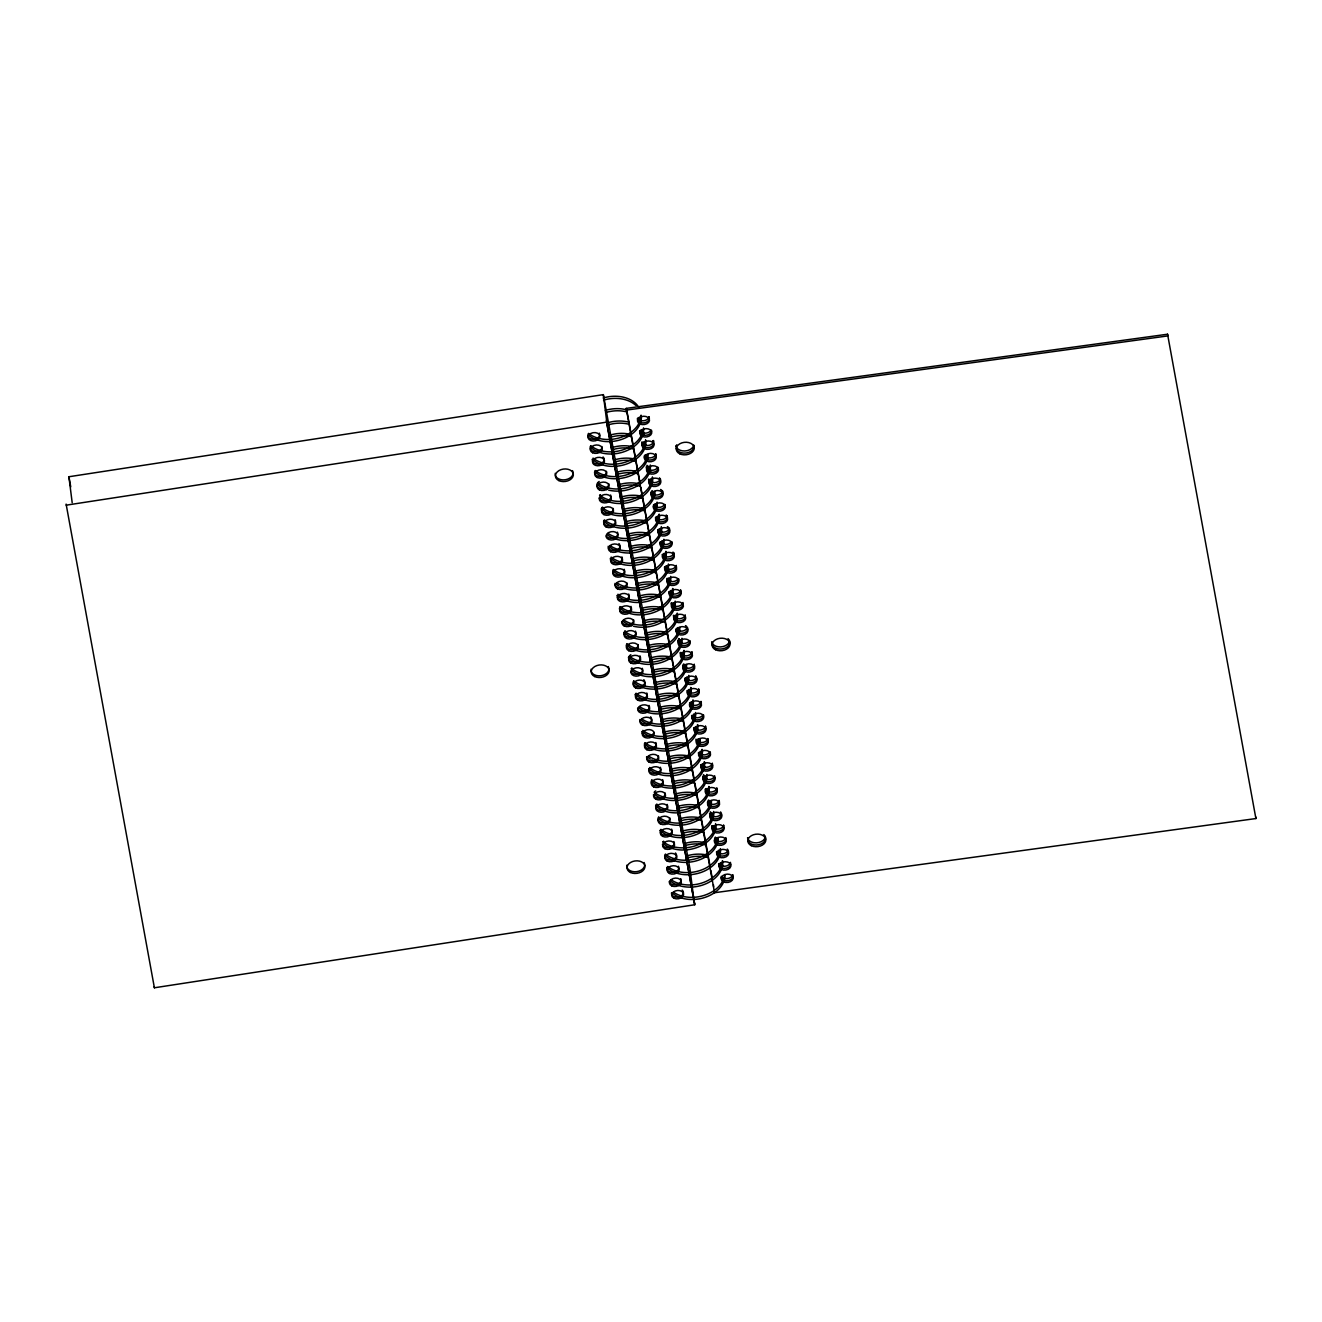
<?xml version="1.0" encoding="UTF-8"?>
<svg xmlns="http://www.w3.org/2000/svg" width="1322" height="1322" viewBox="0 0 1322 1322"><rect width="100%" height="100%" fill="white"/><g stroke="black" fill="none" stroke-linecap="round" stroke-linejoin="round"><path stroke-width="1.5" d="M154.277 986.658L154.393 987.782L694.744 904.76L606.352 420.429M66.117 504.095L154.393 987.782M72.181 502.674L68.909 476.746L603.328 394.634L690.001 869L693.786 898.927M66.216 505.169L606.567 422.148L694.744 904.76M626.215 408.382L1167.557 334.218L1255.9 818.549L714.558 892.73L626.215 408.382L626.38 410.101L1167.723 335.937L1167.557 334.218M640.112 483.34L626.777 410.365L626.975 412.514M640.84 487.405L648.623 529.973M649.366 534.022L657.513 578.623M658.257 582.672L666.767 629.305M667.511 633.354L673.443 665.792M674.187 669.857L680.103 702.279M680.847 706.345L694.182 779.319M694.926 783.368L696.033 789.449M696.777 793.514L710.112 866.488M710.856 870.554L711.963 876.635M68.909 476.746L70.76 486.876M694.43 902.48L694.612 903.653M603.328 394.634L607.112 424.56M1255.735 816.831L1255.9 818.549M714.392 891.011L714.558 892.73M713.434 884.732L713.649 886.88M683.953 650.341A29.728 21.301 -10.4 0 1 664.338 672.353A29.728 21.301 -10.4 0 1 631.503 668.486M646.094 633.139A29.728 21.301 -10.4 0 1 665.049 632.032M678.55 638.509A29.728 21.301 -10.4 0 1 682.135 643.17M684.218 650.622A29.728 21.301 -10.4 0 1 665.924 674.071A29.728 21.301 -10.4 0 1 631.899 670.634M646.491 635.287A29.728 21.301 -10.4 0 1 667.213 634.577M678.946 640.658A29.728 21.301 -10.4 0 1 681.541 643.665M681.26 641.732A29.728 21.301 -10.4 0 1 659.612 660.752A29.728 21.301 -10.4 0 1 629.255 656.109M643.831 620.762A29.728 21.301 -10.4 0 1 662.801 619.654M677.674 627.586A29.728 21.301 -10.4 0 1 679.872 630.792M681.954 638.245A29.728 21.301 -10.4 0 1 662.768 662.025A29.728 21.301 -10.4 0 1 628.479 657.249M644.227 622.91A29.728 21.301 -10.4 0 1 664.949 622.199M676.682 628.28A29.728 21.301 -10.4 0 1 679.277 631.288M685.771 666.486A29.728 21.301 -10.4 0 1 664.123 685.507A29.728 21.301 -10.4 0 1 633.767 680.863M648.358 645.516A29.728 21.301 -10.4 0 1 667.313 644.409M682.202 652.341A29.728 21.301 -10.4 0 1 684.399 655.547M686.597 664.85A29.728 21.301 -10.4 0 1 666.982 686.878A29.728 21.301 -10.4 0 1 634.163 683.011M648.738 647.664A29.728 21.301 -10.4 0 1 669.477 646.954M681.21 653.035A29.728 21.301 -10.4 0 1 683.788 656.043M717.433 839.734A29.728 21.301 -10.4 0 1 695.785 858.755A29.728 21.301 -10.4 0 1 665.429 854.111M680.004 818.764A29.728 21.301 -10.4 0 1 698.974 817.657M713.847 825.589A29.728 21.301 -10.4 0 1 716.045 828.795M718.259 838.098A29.728 21.301 -10.4 0 1 698.644 860.126A29.728 21.301 -10.4 0 1 665.809 856.259M680.4 820.912A29.728 21.301 -10.4 0 1 701.139 820.202M712.855 826.283A29.728 21.301 -10.4 0 1 715.45 829.291M678.996 629.355A29.728 21.301 -10.4 0 1 657.348 648.375A29.728 21.301 -10.4 0 1 626.992 643.748M641.567 608.384A29.728 21.301 -10.4 0 1 662.305 607.674M675.426 615.209A29.728 21.301 -10.4 0 1 677.608 618.415M679.822 627.735A29.728 21.301 -10.4 0 1 660.207 649.746A29.728 21.301 -10.4 0 1 627.372 645.88M641.963 610.533A29.728 21.301 -10.4 0 1 662.702 609.822M674.418 615.903A29.728 21.301 -10.4 0 1 677.013 618.927M702.032 749.343A29.728 21.301 -10.4 0 1 682.416 771.354A29.728 21.301 -10.4 0 1 649.598 767.487M664.189 732.14A29.728 21.301 -10.4 0 1 684.912 731.43M698.033 738.965A29.728 21.301 -10.4 0 1 700.214 742.171M702.312 749.624A29.728 21.301 -10.4 0 1 683.11 773.403A29.728 21.301 -10.4 0 1 648.821 768.611M664.569 734.288A29.728 21.301 -10.4 0 1 685.308 733.578M697.041 739.659A29.728 21.301 -10.4 0 1 700.61 744.303M724.208 876.85A29.728 21.301 -10.4 0 1 703.502 895.605A29.728 21.301 -10.4 0 1 673.476 892.201M686.796 855.896A29.728 21.301 -10.4 0 1 707.518 855.169M720.639 862.721A29.728 21.301 -10.4 0 1 722.837 865.91M725.034 875.23A29.728 21.301 -10.4 0 1 705.419 897.258A29.728 21.301 -10.4 0 1 672.601 893.375M687.176 858.028A29.728 21.301 -10.4 0 1 707.914 857.317M719.647 863.415A29.728 21.301 -10.4 0 1 722.225 866.422M659.083 514.208A29.728 21.301 -10.4 0 1 640.377 535.906A29.728 21.301 -10.4 0 1 607.905 533.328M621.224 497.022A29.728 21.301 -10.4 0 1 641.947 496.312M655.068 503.847A29.728 21.301 -10.4 0 1 657.265 507.037M659.348 514.506A29.728 21.301 -10.4 0 1 641.054 537.938A29.728 21.301 -10.4 0 1 607.029 534.518M621.621 499.154A29.728 21.301 -10.4 0 1 642.343 498.444M654.076 504.541A29.728 21.301 -10.4 0 1 656.67 507.549M642.822 431.369A29.728 21.301 -10.4 0 1 621.175 450.372A29.728 21.301 -10.4 0 1 590.818 445.745M605.393 410.398A29.728 21.301 -10.4 0 1 626.132 409.688M639.237 417.223A29.728 21.301 -10.4 0 1 641.434 420.413M643.517 427.882A29.728 21.301 -10.4 0 1 625.223 451.314A29.728 21.301 -10.4 0 1 591.198 447.894M605.79 412.53A29.728 21.301 -10.4 0 1 626.512 411.82M638.245 417.917A29.728 21.301 -10.4 0 1 640.84 420.925M645.516 439.962A29.728 21.301 -10.4 0 1 625.901 461.989A29.728 21.301 -10.4 0 1 593.066 458.123M607.657 422.776A29.728 21.301 -10.4 0 1 628.396 422.049M641.5 429.6A29.728 21.301 -10.4 0 1 643.698 432.79M645.78 440.259A29.728 21.301 -10.4 0 1 626.595 464.022A29.728 21.301 -10.4 0 1 592.306 459.246M608.054 424.907A29.728 21.301 -10.4 0 1 628.776 424.197M640.509 430.278A29.728 21.301 -10.4 0 1 644.095 434.938M677.161 613.21A29.728 21.301 -10.4 0 1 657.546 635.238A29.728 21.301 -10.4 0 1 624.728 631.371M639.319 596.024A29.728 21.301 -10.4 0 1 658.273 594.917M673.162 602.849A29.728 21.301 -10.4 0 1 675.344 606.038M677.426 613.507A29.728 21.301 -10.4 0 1 662.619 635.419A29.728 21.301 -10.4 0 1 630.693 636.89M629.173 636.163A29.728 21.301 -10.4 0 1 623.951 632.494M639.699 598.155A29.728 21.301 -10.4 0 1 660.438 597.445M672.171 603.543A29.728 21.301 -10.4 0 1 675.74 608.186M697.504 724.588A29.728 21.301 -10.4 0 1 677.905 746.616A29.728 21.301 -10.4 0 1 645.07 742.733M659.661 707.386A29.728 21.301 -10.4 0 1 680.384 706.675M693.505 714.211A29.728 21.301 -10.4 0 1 695.702 717.416M697.785 724.869A29.728 21.301 -10.4 0 1 679.491 748.318A29.728 21.301 -10.4 0 1 645.467 744.881M660.058 709.534A29.728 21.301 -10.4 0 1 680.78 708.823M647.334 456.107A29.728 21.301 -10.4 0 1 625.686 475.127A29.728 21.301 -10.4 0 1 595.33 470.5M609.921 435.136A29.728 21.301 -10.4 0 1 630.644 434.426M643.764 441.961A29.728 21.301 -10.4 0 1 645.962 445.167M648.16 454.487A29.728 21.301 -10.4 0 1 628.545 476.498A29.728 21.301 -10.4 0 1 595.726 472.632M610.318 437.285A29.728 21.301 -10.4 0 1 631.04 436.574M642.773 442.655A29.728 21.301 -10.4 0 1 645.367 445.679M706.13 777.865A29.728 21.301 -10.4 0 1 684.482 796.869A29.728 21.301 -10.4 0 1 654.126 792.242M668.701 756.895A29.728 21.301 -10.4 0 1 689.44 756.184M702.544 763.719A29.728 21.301 -10.4 0 1 704.742 766.909M706.824 774.378A29.728 21.301 -10.4 0 1 688.531 797.81A29.728 21.301 -10.4 0 1 654.506 794.39M669.097 759.026A29.728 21.301 -10.4 0 1 689.82 758.316M701.552 764.413A29.728 21.301 -10.4 0 1 704.147 767.421M654.126 493.238A29.728 21.301 -10.4 0 1 632.478 512.258A29.728 21.301 -10.4 0 1 602.121 507.615M616.696 472.268A29.728 21.301 -10.4 0 1 635.667 471.161M650.556 479.093A29.728 21.301 -10.4 0 1 652.738 482.299M654.952 491.602A29.728 21.301 -10.4 0 1 634.428 513.928A29.728 21.301 -10.4 0 1 601.345 508.739M617.093 474.416A29.728 21.301 -10.4 0 1 637.832 473.706M649.548 479.787A29.728 21.301 -10.4 0 1 652.143 482.794M656.39 505.615A29.728 21.301 -10.4 0 1 634.742 524.619A29.728 21.301 -10.4 0 1 604.369 519.992M618.96 484.645A29.728 21.301 -10.4 0 1 637.931 483.538M652.804 491.47A29.728 21.301 -10.4 0 1 655.001 494.659M657.084 502.129A29.728 21.301 -10.4 0 1 637.898 525.892A29.728 21.301 -10.4 0 1 603.609 521.116M619.357 486.777A29.728 21.301 -10.4 0 1 640.079 486.066M651.812 492.164A29.728 21.301 -10.4 0 1 654.407 495.172M674.468 604.617A29.728 21.301 -10.4 0 1 653.762 623.356A29.728 21.301 -10.4 0 1 623.736 619.952M637.055 583.646A29.728 21.301 -10.4 0 1 657.778 582.936M670.898 590.471A29.728 21.301 -10.4 0 1 673.096 593.661M675.178 601.13A29.728 21.301 -10.4 0 1 633.42 626.215M631.718 625.736A29.728 21.301 -10.4 0 1 622.86 621.142M637.435 585.778A29.728 21.301 -10.4 0 1 658.174 585.068M669.907 591.165A29.728 21.301 -10.4 0 1 672.485 594.173M690.728 687.457A29.728 21.301 -10.4 0 1 672.022 709.154A29.728 21.301 -10.4 0 1 639.551 706.576M652.87 670.271A29.728 21.301 -10.4 0 1 673.609 669.56M686.729 677.095A29.728 21.301 -10.4 0 1 688.911 680.285M690.993 687.754A29.728 21.301 -10.4 0 1 672.7 711.186A29.728 21.301 -10.4 0 1 638.675 707.766M653.266 672.402A29.728 21.301 -10.4 0 1 674.005 671.692M685.721 677.789A29.728 21.301 -10.4 0 1 688.316 680.797M715.599 823.589A29.728 21.301 -10.4 0 1 695.983 845.601A29.728 21.301 -10.4 0 1 663.165 841.734M677.74 806.387A29.728 21.301 -10.4 0 1 696.711 805.28M710.211 811.758A29.728 21.301 -10.4 0 1 713.781 816.418M715.995 825.738A29.728 21.301 -10.4 0 1 696.38 847.749A29.728 21.301 -10.4 0 1 663.545 843.882M678.136 808.535A29.728 21.301 -10.4 0 1 698.875 807.825M710.592 813.906A29.728 21.301 -10.4 0 1 713.186 816.913M640.988 415.224A29.728 21.301 -10.4 0 1 621.373 437.235A29.728 21.301 -10.4 0 1 588.554 433.368M603.129 398.021A29.728 21.301 -10.4 0 1 639.17 408.035M641.253 415.505A29.728 21.301 -10.4 0 1 622.959 438.937A29.728 21.301 -10.4 0 1 588.934 435.516M603.526 400.153A29.728 21.301 -10.4 0 1 635.981 405.54M712.905 814.98A29.728 21.301 -10.4 0 1 691.257 834A29.728 21.301 -10.4 0 1 660.901 829.357M675.492 794.01A29.728 21.301 -10.4 0 1 694.447 792.919M709.336 800.835A29.728 21.301 -10.4 0 1 711.517 804.04M713.616 811.493A29.728 21.301 -10.4 0 1 694.414 835.273A29.728 21.301 -10.4 0 1 660.141 830.497M675.873 796.158A29.728 21.301 -10.4 0 1 696.611 795.447M708.344 801.529A29.728 21.301 -10.4 0 1 710.922 804.553M672.634 588.472A29.728 21.301 -10.4 0 1 653.018 610.483A29.728 21.301 -10.4 0 1 620.2 606.616M634.791 571.269A29.728 21.301 -10.4 0 1 655.514 570.559M668.635 578.094A29.728 21.301 -10.4 0 1 670.832 581.283M672.915 588.753A29.728 21.301 -10.4 0 1 654.621 612.185A29.728 21.301 -10.4 0 1 620.596 608.764M635.188 573.418A29.728 21.301 -10.4 0 1 655.91 572.69M649.598 468.484A29.728 21.301 -10.4 0 1 627.95 487.504A29.728 21.301 -10.4 0 1 597.594 482.861M612.185 447.514A29.728 21.301 -10.4 0 1 631.139 446.406M650.308 464.997A29.728 21.301 -10.4 0 1 608.55 490.082M606.831 489.603A29.728 21.301 -10.4 0 1 597.99 485.009M612.565 449.662A29.728 21.301 -10.4 0 1 633.304 448.951M645.037 455.032A29.728 21.301 -10.4 0 1 647.615 458.04M669.957 579.862A29.728 21.301 -10.4 0 1 648.309 598.883A29.728 21.301 -10.4 0 1 617.936 594.239M632.527 558.892A29.728 21.301 -10.4 0 1 653.266 558.181M666.371 565.717A29.728 21.301 -10.4 0 1 668.568 568.923M670.651 576.375A29.728 21.301 -10.4 0 1 651.465 600.138A29.728 21.301 -10.4 0 1 617.176 595.363M632.924 561.04A29.728 21.301 -10.4 0 1 653.646 560.33M665.379 566.411A29.728 21.301 -10.4 0 1 668.965 571.054M704.296 761.72A29.728 21.301 -10.4 0 1 684.68 783.731A29.728 21.301 -10.4 0 1 651.862 779.864M666.437 744.517A29.728 21.301 -10.4 0 1 687.176 743.807M700.296 751.342A29.728 21.301 -10.4 0 1 702.478 754.532M704.56 762.001A29.728 21.301 -10.4 0 1 686.267 785.433A29.728 21.301 -10.4 0 1 652.242 782.013M666.833 746.666A29.728 21.301 -10.4 0 1 687.572 745.938M661.331 526.586A29.728 21.301 -10.4 0 1 642.624 548.283A29.728 21.301 -10.4 0 1 610.169 545.705M623.488 509.4A29.728 21.301 -10.4 0 1 644.211 508.673M657.331 516.224A29.728 21.301 -10.4 0 1 659.529 519.414M661.727 528.734A29.728 21.301 -10.4 0 1 642.112 550.762A29.728 21.301 -10.4 0 1 609.293 546.878M623.868 511.531A29.728 21.301 -10.4 0 1 644.607 510.821M656.34 516.902A29.728 21.301 -10.4 0 1 658.918 519.926M667.693 567.485A29.728 21.301 -10.4 0 1 646.97 586.224A29.728 21.301 -10.4 0 1 616.944 582.82M630.264 546.515A29.728 21.301 -10.4 0 1 651.002 545.804M664.107 553.34A29.728 21.301 -10.4 0 1 666.305 556.545M668.387 563.998A29.728 21.301 -10.4 0 1 652.721 586.324A29.728 21.301 -10.4 0 1 620.134 586.654M618.696 585.861A29.728 21.301 -10.4 0 1 616.069 584.01M630.66 548.663A29.728 21.301 -10.4 0 1 651.382 547.952M663.115 554.034A29.728 21.301 -10.4 0 1 665.71 557.041M718.986 800.488A6.015 4.181 -5.4 0 1 714.194 806.47A6.015 4.181 -5.4 0 1 707.501 802.074M707.914 800.983A6.015 4.181 -5.4 0 1 708.708 800.008M721.647 813.906A6.015 4.181 -5.4 0 1 714.888 818.913A6.015 4.181 -5.4 0 1 710.178 813.361M720.473 811.956A6.015 4.181 -5.4 0 1 721.25 812.865M714.277 840.28A6.015 4.181 -5.4 0 0 721.746 843.453A6.015 4.181 -5.4 0 0 725.778 837.619A6.015 4.181 -5.4 0 1 720.771 841.453A6.015 4.181 -5.4 0 1 714.475 839.173M714.69 838.115A6.015 4.181 -5.4 0 1 715.483 837.123M723.911 827.374A6.015 4.181 -5.4 0 1 716.392 831.224A6.015 4.181 -5.4 0 1 712.442 825.738M723.514 825.242A6.015 4.181 -5.4 0 1 723.911 826.283M662.471 491.123A6.015 4.181 -5.4 0 1 658.439 496.956A6.015 4.181 -5.4 0 1 650.969 493.784M650.986 492.693A6.015 4.181 -5.4 0 1 652.176 490.627M660.587 489.487A6.015 4.181 -5.4 0 1 661.694 490.214M666.222 514.952A6.015 4.181 -5.4 0 1 662.966 521.711A6.015 4.181 -5.4 0 1 655.497 517.447M712.211 763.372A6.015 4.181 -5.4 0 1 707.419 769.354A6.015 4.181 -5.4 0 1 700.726 764.942M696.777 677.789A6.015 4.181 -5.4 0 1 690.811 682.796A6.015 4.181 -5.4 0 1 684.895 678.318M695.603 675.823A6.015 4.181 -5.4 0 1 696.38 676.748M700.908 701.486A6.015 4.181 -5.4 0 1 696.876 707.336A6.015 4.181 -5.4 0 1 689.406 704.163M710.344 752.036A6.015 4.181 -5.4 0 1 704.362 757.043A6.015 4.181 -5.4 0 1 698.462 752.565M698.644 689.126A6.015 4.181 -5.4 0 1 693.852 695.091A6.015 4.181 -5.4 0 1 687.159 690.695M692.249 654.126A6.015 4.181 -5.4 0 1 684.73 657.976A6.015 4.181 -5.4 0 1 680.78 652.49M691.869 651.994A6.015 4.181 -5.4 0 1 692.265 653.035M714.872 776.774A6.015 4.181 -5.4 0 1 708.113 781.798A6.015 4.181 -5.4 0 1 703.387 776.245M703.568 714.905A6.015 4.181 -5.4 0 1 697.586 719.912A6.015 4.181 -5.4 0 1 691.67 715.45A6.015 4.181 -5.4 0 0 697.388 717.763A6.015 4.181 -5.4 0 0 702.94 714.938M716.739 788.11A6.015 4.181 -5.4 0 1 712.707 793.96A6.015 4.181 -5.4 0 1 705.237 790.787M705.237 789.697A6.015 4.181 -5.4 0 1 705.651 788.623M678.698 578.788A6.015 4.181 -5.4 0 1 673.493 583.729A6.015 4.181 -5.4 0 1 666.8 580.408M666.8 579.317A6.015 4.181 -5.4 0 1 667.213 578.243M676.434 566.411A6.015 4.181 -5.4 0 1 670.452 571.418A6.015 4.181 -5.4 0 1 664.536 566.94M690.001 640.658A6.015 4.181 -5.4 0 1 682.466 645.599A6.015 4.181 -5.4 0 1 679.31 639.137M694.116 664.371A6.015 4.181 -5.4 0 1 690.101 670.204A6.015 4.181 -5.4 0 1 682.631 667.032M682.631 665.941A6.015 4.181 -5.4 0 1 683.838 663.875M728.439 851.038A6.015 4.181 -5.4 0 1 722.456 856.045A6.015 4.181 -5.4 0 1 716.541 851.566M727.265 849.071A6.015 4.181 -5.4 0 1 728.042 849.996M680.566 590.124A6.015 4.181 -5.4 0 1 675.757 596.106A6.015 4.181 -5.4 0 1 669.064 591.694M705.436 726.241A6.015 4.181 -5.4 0 1 700.627 732.223A6.015 4.181 -5.4 0 1 693.934 727.811M730.702 863.398A6.015 4.181 -5.4 0 1 724.72 868.422A6.015 4.181 -5.4 0 1 718.804 863.944M707.683 738.618A6.015 4.181 -5.4 0 1 702.891 744.6A6.015 4.181 -5.4 0 1 696.198 740.188M732.553 874.734A6.015 4.181 -5.4 0 1 728.538 880.584A6.015 4.181 -5.4 0 1 721.052 877.411M648.904 416.876A6.015 4.181 -5.4 0 1 644.111 422.858A6.015 4.181 -5.4 0 1 637.419 418.446M659.43 477.837A6.015 4.181 -5.4 0 1 655.415 484.728A6.015 4.181 -5.4 0 1 649.135 479.242M658.339 467.41A6.015 4.181 -5.4 0 1 650.821 472.351A6.015 4.181 -5.4 0 1 647.664 465.889M728.042 638.625A9.023 6.279 -5.4 0 1 723.167 648.738A9.023 6.279 -5.4 0 1 711.963 642.343M655.679 453.991A6.015 4.181 -5.4 0 1 651.663 459.841A6.015 4.181 -5.4 0 1 644.194 456.668M672.997 552.084A6.015 4.181 -5.4 0 1 669.742 558.826A6.015 4.181 -5.4 0 1 662.289 554.562M665.131 504.541A6.015 4.181 -5.4 0 1 659.926 509.482A6.015 4.181 -5.4 0 1 653.233 506.161M669.246 528.238A6.015 4.181 -5.4 0 1 664.454 534.22A6.015 4.181 -5.4 0 1 657.761 529.825M667.379 526.602A6.015 4.181 -5.4 0 1 668.469 527.329M763.835 834.546A9.023 6.279 -5.4 0 1 758.96 844.675A9.023 6.279 -5.4 0 1 747.756 838.28M671.907 541.656A6.015 4.181 -5.4 0 1 665.941 546.664A6.015 4.181 -5.4 0 1 660.025 542.202M694 445.613A9.023 6.279 -5.4 0 1 686.201 453.016A9.023 6.279 -5.4 0 1 676.153 448.059M676.17 446.406A9.023 6.279 -5.4 0 1 676.781 444.803M685.474 617.01A6.015 4.181 -5.4 0 1 677.955 620.844A6.015 4.181 -5.4 0 1 674.005 615.374M675.839 629.916A6.015 4.181 -5.4 0 0 683.309 633.089A6.015 4.181 -5.4 0 0 687.341 627.239A6.015 4.181 -5.4 0 1 682.334 631.073A6.015 4.181 -5.4 0 1 676.038 628.809M685.457 625.603A6.015 4.181 -5.4 0 1 686.564 626.331M653.812 443.762A6.015 4.181 -5.4 0 1 646.293 447.596A6.015 4.181 -5.4 0 1 642.343 442.126M652.655 440.705A6.015 4.181 -5.4 0 1 653.828 442.655M651.564 430.278A6.015 4.181 -5.4 0 1 645.582 435.302A6.015 4.181 -5.4 0 1 639.666 430.823M683.21 603.526A6.015 4.181 -5.4 0 1 676.451 608.55A6.015 4.181 -5.4 0 1 671.741 602.997M732.752 874.734A6.015 4.181 -5.4 0 1 727.563 878.568A6.015 4.181 -5.4 0 1 721.25 876.304M696.165 677.806A6.015 4.181 -5.4 0 1 690.596 680.648A6.015 4.181 -5.4 0 1 685.077 678.302M705.618 726.224A6.015 4.181 -5.4 0 1 700.429 730.075A6.015 4.181 -5.4 0 1 694.116 727.811M685.259 614.862A6.015 4.181 -5.4 0 1 679.293 618.779A6.015 4.181 -5.4 0 1 673.377 615.391M730.488 862.357A6.015 4.181 -5.4 0 1 725.299 866.191A6.015 4.181 -5.4 0 1 718.986 863.927M701.09 701.486A6.015 4.181 -5.4 0 1 695.901 705.32A6.015 4.181 -5.4 0 1 689.605 703.056M655.877 453.975A6.015 4.181 -5.4 0 1 650.688 457.825A6.015 4.181 -5.4 0 1 644.376 455.561M662.653 491.106A6.015 4.181 -5.4 0 1 657.464 494.957A6.015 4.181 -5.4 0 1 651.168 492.676M669.444 528.238A6.015 4.181 -5.4 0 1 664.255 532.072A6.015 4.181 -5.4 0 1 657.943 529.808M689.373 640.674A6.015 4.181 -5.4 0 1 683.028 643.517A6.015 4.181 -5.4 0 1 677.905 640.145M676.22 565.353A6.015 4.181 -5.4 0 1 671.031 569.204A6.015 4.181 -5.4 0 1 664.735 566.94M727.811 851.054A6.015 4.181 -5.4 0 1 717.515 852.475M649.085 416.86A6.015 4.181 -5.4 0 1 643.897 420.71A6.015 4.181 -5.4 0 1 637.601 418.43M729.579 641.038A9.023 6.279 -5.4 0 1 720.622 646.921A9.023 6.279 -5.4 0 1 711.748 641.848M694.314 664.355A6.015 4.181 -5.4 0 1 689.126 668.205A6.015 4.181 -5.4 0 1 682.813 665.924M714.657 775.733A6.015 4.181 -5.4 0 1 708.691 779.65A6.015 4.181 -5.4 0 1 702.775 776.262M692.05 651.977A6.015 4.181 -5.4 0 1 686.085 655.894A6.015 4.181 -5.4 0 1 680.152 652.523M719.185 800.488A6.015 4.181 -5.4 0 1 713.996 804.321A6.015 4.181 -5.4 0 1 707.683 802.057M673.956 552.976A6.015 4.181 -5.4 0 1 668.767 556.826A6.015 4.181 -5.4 0 1 662.471 554.562M683.011 602.485A6.015 4.181 -5.4 0 1 677.029 606.401A6.015 4.181 -5.4 0 1 671.113 603.014M723.696 825.225A6.015 4.181 -5.4 0 1 717.73 829.142A6.015 4.181 -5.4 0 1 711.814 825.771M721.035 813.939A6.015 4.181 -5.4 0 1 714.69 816.765A6.015 4.181 -5.4 0 1 709.55 813.394M716.921 788.11A6.015 4.181 -5.4 0 1 711.732 791.944A6.015 4.181 -5.4 0 1 705.436 789.68M712.393 763.356A6.015 4.181 -5.4 0 1 707.204 767.206A6.015 4.181 -5.4 0 1 700.908 764.926M709.732 752.053A6.015 4.181 -5.4 0 1 704.163 754.895A6.015 4.181 -5.4 0 1 698.644 752.548M707.881 738.601A6.015 4.181 -5.4 0 1 701.899 742.518A6.015 4.181 -5.4 0 1 695.983 739.147M698.826 689.109A6.015 4.181 -5.4 0 1 693.637 692.943A6.015 4.181 -5.4 0 1 687.341 690.679M680.747 590.108A6.015 4.181 -5.4 0 1 675.559 593.958A6.015 4.181 -5.4 0 1 669.246 591.678M678.07 578.805A6.015 4.181 -5.4 0 1 672.518 581.647A6.015 4.181 -5.4 0 1 666.999 579.3M671.295 541.69A6.015 4.181 -5.4 0 1 665.726 544.515A6.015 4.181 -5.4 0 1 660.207 542.185M667.18 515.861A6.015 4.181 -5.4 0 1 661.992 519.695A6.015 4.181 -5.4 0 1 655.679 517.431M664.503 504.558A6.015 4.181 -5.4 0 1 658.951 507.4A6.015 4.181 -5.4 0 1 653.432 505.054M660.389 478.729A6.015 4.181 -5.4 0 1 654.423 482.646A6.015 4.181 -5.4 0 1 648.507 479.275M657.728 467.426A6.015 4.181 -5.4 0 1 651.382 470.268A6.015 4.181 -5.4 0 1 646.243 466.897M653.613 440.507A6.015 4.181 -5.4 0 1 648.424 445.448A6.015 4.181 -5.4 0 1 641.732 442.143M650.936 430.311A6.015 4.181 -5.4 0 1 645.384 433.153A6.015 4.181 -5.4 0 1 639.865 430.807M765.388 836.975A9.023 6.279 -5.4 0 1 756.432 842.858A9.023 6.279 -5.4 0 1 747.541 837.784M693.786 445.101A9.023 6.279 -5.4 0 1 684.829 450.984A9.023 6.279 -5.4 0 1 675.955 445.911M647.35 712.161A6.015 4.197 -7.2 0 1 637.882 710.311A6.015 4.197 -7.2 0 1 645.053 704.857A6.015 4.197 -7.2 0 1 648.458 711.319M658.653 774.031A6.015 4.197 -7.2 0 1 649.185 772.197A6.015 4.197 -7.2 0 1 656.356 766.727A6.015 4.197 -7.2 0 1 659.761 773.188M627.008 600.783A6.015 4.197 -7.2 0 1 617.539 598.949A6.015 4.197 -7.2 0 1 624.711 593.479A6.015 4.197 -7.2 0 1 628.115 599.94M622.48 576.045A6.015 4.197 -7.2 0 1 613.011 574.194A6.015 4.197 -7.2 0 1 620.183 568.741A6.015 4.197 -7.2 0 1 623.587 575.202M640.575 675.046A6.015 4.197 -7.2 0 1 631.106 673.195A6.015 4.197 -7.2 0 1 638.278 667.742A6.015 4.197 -7.2 0 1 641.682 674.187M669.808 817.806A6.015 4.197 -7.2 0 1 663.049 822.928A6.015 4.197 -7.2 0 1 658.339 817.442M671.659 829.142A6.015 4.197 -7.2 0 1 667.643 835.058A6.015 4.197 -7.2 0 1 660.19 832.001M660.19 830.894A6.015 4.197 -7.2 0 1 660.603 829.819M676.583 854.921A6.015 4.197 -7.2 0 1 669.841 860.06A6.015 4.197 -7.2 0 1 665.131 854.557M675.41 852.987A6.015 4.197 -7.2 0 1 676.186 853.88M673.923 841.519A6.015 4.197 -7.2 0 1 669.907 847.435A6.015 4.197 -7.2 0 1 662.454 844.378M662.867 842.197A6.015 4.197 -7.2 0 1 663.661 841.189M613.276 508.425A6.015 4.197 -7.2 0 1 610.962 512.457M609.607 513.085A6.015 4.197 -7.2 0 1 602.568 512.192A6.015 4.197 -7.2 0 1 602.601 507.07M615.705 538.913A6.015 4.197 -7.2 0 1 606.236 537.062A6.015 4.197 -7.2 0 1 613.408 531.609A6.015 4.197 -7.2 0 1 616.812 538.071M617.407 532.138A6.015 4.197 -7.2 0 1 614.135 537.839A6.015 4.197 -7.2 0 1 606.319 536.038M644.938 681.673A6.015 4.197 -7.2 0 1 638.179 686.812A6.015 4.197 -7.2 0 1 633.469 681.309M643.764 679.739A6.015 4.197 -7.2 0 1 644.541 680.632M662.619 779.633A6.015 4.197 -7.2 0 1 657.051 785.797A6.015 4.197 -7.2 0 1 651.564 780.311M647.185 695.157A6.015 4.197 -7.2 0 1 639.683 699.123A6.015 4.197 -7.2 0 1 635.733 693.686M646.788 693.009A6.015 4.197 -7.2 0 1 647.185 694.05M651.713 718.804A6.015 4.197 -7.2 0 1 645.747 723.927A6.015 4.197 -7.2 0 1 639.848 719.532M650.54 716.855A6.015 4.197 -7.2 0 1 651.316 717.763M602.138 464.666A6.015 4.197 -7.2 0 1 592.669 462.816A6.015 4.197 -7.2 0 1 599.841 457.362A6.015 4.197 -7.2 0 1 603.245 463.824M633.783 637.915A6.015 4.197 -7.2 0 1 624.315 636.064A6.015 4.197 -7.2 0 1 631.486 630.611A6.015 4.197 -7.2 0 1 634.89 637.072M620.216 563.668A6.015 4.197 -7.2 0 1 610.747 561.817A6.015 4.197 -7.2 0 1 617.919 556.364A6.015 4.197 -7.2 0 1 621.34 562.825M651.878 736.916A6.015 4.197 -7.2 0 1 642.409 735.065A6.015 4.197 -7.2 0 1 649.581 729.612A6.015 4.197 -7.2 0 1 652.985 736.073M608.913 501.798A6.015 4.197 -7.2 0 1 599.444 499.947A6.015 4.197 -7.2 0 1 606.616 494.494A6.015 4.197 -7.2 0 1 610.02 500.939M660.356 767.256A6.015 4.197 -7.2 0 1 655.58 773.337A6.015 4.197 -7.2 0 1 648.887 769.024M665.28 793.051A6.015 4.197 -7.2 0 1 660.091 798.091A6.015 4.197 -7.2 0 1 653.399 794.869M654.605 791.696A6.015 4.197 -7.2 0 1 655.712 790.853M649.052 705.386A6.015 4.197 -7.2 0 1 645.037 711.302A6.015 4.197 -7.2 0 1 637.584 708.245M642.277 668.271A6.015 4.197 -7.2 0 1 638.262 674.187A6.015 4.197 -7.2 0 1 630.792 671.13M631.205 668.949A6.015 4.197 -7.2 0 1 631.999 667.941M653.96 732.272A6.015 4.197 -7.2 0 1 647.235 736.304A6.015 4.197 -7.2 0 1 642.112 731.909M665.445 811.163A6.015 4.197 -7.2 0 1 656.109 809.659A6.015 4.197 -7.2 0 1 662.107 803.826A6.015 4.197 -7.2 0 1 667.346 809.312M667.147 804.387A6.015 4.197 -7.2 0 1 662.355 810.469A6.015 4.197 -7.2 0 1 655.679 806.156M656.076 805.065A6.015 4.197 -7.2 0 1 656.869 804.073M628.71 594.008A6.015 4.197 -7.2 0 1 623.918 600.089A6.015 4.197 -7.2 0 1 617.242 595.776M626.843 582.672A6.015 4.197 -7.2 0 1 620.877 587.794A6.015 4.197 -7.2 0 1 614.978 583.399M640.013 655.894A6.015 4.197 -7.2 0 1 635.998 661.81A6.015 4.197 -7.2 0 1 628.528 658.753M628.545 657.645A6.015 4.197 -7.2 0 1 628.958 656.571M629.735 655.563A6.015 4.197 -7.2 0 1 630.842 654.721M597.61 439.912A6.015 4.197 -7.2 0 1 588.141 438.061A6.015 4.197 -7.2 0 1 595.313 432.608A6.015 4.197 -7.2 0 1 598.717 439.069M678.45 866.257A6.015 4.197 -7.2 0 1 672.881 872.421A6.015 4.197 -7.2 0 1 667.395 866.935M629.272 613.16A6.015 4.197 -7.2 0 1 619.787 611.309A6.015 4.197 -7.2 0 1 626.958 605.856A6.015 4.197 -7.2 0 1 630.379 612.317M630.974 606.385A6.015 4.197 -7.2 0 1 625.405 612.549A6.015 4.197 -7.2 0 1 619.902 607.062M655.844 742.518A6.015 4.197 -7.2 0 1 651.829 748.434A6.015 4.197 -7.2 0 1 644.359 745.377M644.359 744.269A6.015 4.197 -7.2 0 1 644.772 743.195M680.714 878.634A6.015 4.197 -7.2 0 1 676.699 884.55A6.015 4.197 -7.2 0 1 669.229 881.493M658.505 755.92A6.015 4.197 -7.2 0 1 652.539 761.042A6.015 4.197 -7.2 0 1 646.623 756.647M635.485 631.139A6.015 4.197 -7.2 0 1 630.71 637.221A6.015 4.197 -7.2 0 1 624.017 632.908M624.43 631.817A6.015 4.197 -7.2 0 1 625.223 630.825M683.375 892.053A6.015 4.197 -7.2 0 1 679.69 896.713M678.186 897.093A6.015 4.197 -7.2 0 1 671.493 892.78M682.202 890.103A6.015 4.197 -7.2 0 1 682.978 891.011M615.54 521.909A6.015 4.197 -7.2 0 1 608.021 525.875A6.015 4.197 -7.2 0 1 604.088 520.438M615.143 519.761A6.015 4.197 -7.2 0 1 615.54 520.802M599.312 433.137A6.015 4.197 -7.2 0 1 593.743 439.301A6.015 4.197 -7.2 0 1 588.257 433.814M610.615 495.023A6.015 4.197 -7.2 0 1 606.6 500.939A6.015 4.197 -7.2 0 1 599.147 497.882M599.56 495.7A6.015 4.197 -7.2 0 1 600.353 494.692M608.764 483.67A6.015 4.197 -7.2 0 1 602.006 488.81A6.015 4.197 -7.2 0 1 597.296 483.323M598.089 482.315A6.015 4.197 -7.2 0 1 599.197 481.472M608.285 666.569A9.023 6.279 -7.2 0 1 601.097 675.691A9.023 6.279 -7.2 0 1 591.083 669.213M606.501 471.31A6.015 4.197 -7.2 0 1 604.187 475.325M602.815 475.97A6.015 4.197 -7.2 0 1 596.305 475.457A6.015 4.197 -7.2 0 1 595.032 470.946M624.182 569.27A6.015 4.197 -7.2 0 1 620.167 575.186A6.015 4.197 -7.2 0 1 612.714 572.129M612.714 571.021A6.015 4.197 -7.2 0 1 613.127 569.947M644.078 862.506A9.023 6.279 -7.2 0 1 636.907 871.628A9.023 6.279 -7.2 0 1 626.876 865.15M621.918 556.893A6.015 4.197 -7.2 0 1 617.143 562.957A6.015 4.197 -7.2 0 1 610.45 558.661M572.492 470.649A9.023 6.279 -7.2 0 1 565.304 479.754A9.023 6.279 -7.2 0 1 555.273 473.293M620.068 545.556A6.015 4.197 -7.2 0 1 617.738 549.588M616.383 550.216A6.015 4.197 -7.2 0 1 608.186 546.283M618.894 543.606A6.015 4.197 -7.2 0 1 619.671 544.515M638.146 644.558A6.015 4.197 -7.2 0 1 631.404 649.68A6.015 4.197 -7.2 0 1 626.694 644.194M603.063 456.982A6.015 4.197 -7.2 0 1 599.824 463.807A6.015 4.197 -7.2 0 1 592.372 459.659M601.973 446.555A6.015 4.197 -7.2 0 1 599.659 450.587M598.304 451.215A6.015 4.197 -7.2 0 1 590.091 448.373M590.108 447.282A6.015 4.197 -7.2 0 1 590.521 446.192M633.635 619.803A6.015 4.197 -7.2 0 1 628.446 624.843A6.015 4.197 -7.2 0 1 621.753 621.621M688.035 678.864A29.728 21.301 -10.4 0 1 666.387 697.867A29.728 21.301 -10.4 0 1 636.031 693.24M650.622 657.893A29.728 21.301 -10.4 0 1 669.576 656.786M684.466 664.718A29.728 21.301 -10.4 0 1 686.647 667.907M688.745 675.377A29.728 21.301 -10.4 0 1 669.543 699.14A29.728 21.301 -10.4 0 1 635.271 694.364M651.002 660.042A29.728 21.301 -10.4 0 1 671.741 659.314M683.474 665.412A29.728 21.301 -10.4 0 1 686.052 668.42M692.992 699.834A29.728 21.301 -10.4 0 1 674.286 721.531A29.728 21.301 -10.4 0 1 641.814 718.953M655.134 682.648A29.728 21.301 -10.4 0 1 675.873 681.921M688.977 689.473A29.728 21.301 -10.4 0 1 691.175 692.662M693.389 701.982A29.728 21.301 -10.4 0 1 673.774 724.01A29.728 21.301 -10.4 0 1 640.939 720.126M655.53 684.779A29.728 21.301 -10.4 0 1 676.253 684.069M687.985 690.167A29.728 21.301 -10.4 0 1 690.58 693.174M694.827 715.979A29.728 21.301 -10.4 0 1 673.179 734.999A29.728 21.301 -10.4 0 1 642.806 730.372M657.398 695.008A29.728 21.301 -10.4 0 1 678.136 694.298M691.241 701.833A29.728 21.301 -10.4 0 1 693.439 705.039M695.521 712.508A29.728 21.301 -10.4 0 1 676.335 736.271A29.728 21.301 -10.4 0 1 642.046 731.496M657.794 697.157A29.728 21.301 -10.4 0 1 678.517 696.446M690.249 702.527A29.728 21.301 -10.4 0 1 692.844 705.551M708.823 786.458A29.728 21.301 -10.4 0 1 689.208 808.486A29.728 21.301 -10.4 0 1 656.373 804.619M670.965 769.272A29.728 21.301 -10.4 0 1 689.919 768.165M703.42 774.642A29.728 21.301 -10.4 0 1 707.006 779.286M709.088 786.755A29.728 21.301 -10.4 0 1 689.902 810.518A29.728 21.301 -10.4 0 1 655.613 805.742M671.361 771.404A29.728 21.301 -10.4 0 1 692.084 770.693M703.816 776.791A29.728 21.301 -10.4 0 1 706.411 779.798M665.858 551.34A29.728 21.301 -10.4 0 1 646.243 573.368A29.728 21.301 -10.4 0 1 613.425 569.485M628 534.138A29.728 21.301 -10.4 0 1 648.738 533.427M661.859 540.962A29.728 21.301 -10.4 0 1 664.041 544.168M666.123 551.621A29.728 21.301 -10.4 0 1 647.83 575.07A29.728 21.301 -10.4 0 1 613.805 571.633M628.396 536.286A29.728 21.301 -10.4 0 1 649.135 535.575M660.851 541.656A29.728 21.301 -10.4 0 1 663.446 544.664M710.641 802.603A29.728 21.301 -10.4 0 1 688.993 821.623A29.728 21.301 -10.4 0 1 658.637 816.996M673.228 781.633A29.728 21.301 -10.4 0 1 693.951 780.922M707.072 788.457A29.728 21.301 -10.4 0 1 709.27 791.663M711.467 800.983A29.728 21.301 -10.4 0 1 691.852 822.995A29.728 21.301 -10.4 0 1 659.034 819.128M673.609 783.781A29.728 21.301 -10.4 0 1 694.347 783.07M706.08 789.151A29.728 21.301 -10.4 0 1 708.658 792.175M652.291 477.093A29.728 21.301 -10.4 0 1 632.676 499.105A29.728 21.301 -10.4 0 1 599.858 495.238M614.433 459.891A29.728 21.301 -10.4 0 1 633.403 458.784M646.904 465.261A29.728 21.301 -10.4 0 1 650.474 469.921M652.556 477.374A29.728 21.301 -10.4 0 1 634.263 500.823A29.728 21.301 -10.4 0 1 600.254 497.386M614.829 462.039A29.728 21.301 -10.4 0 1 635.568 461.328M647.301 467.41A29.728 21.301 -10.4 0 1 650.87 472.053M663.165 542.731A29.728 21.301 -10.4 0 1 641.517 561.751A29.728 21.301 -10.4 0 1 611.161 557.124M625.752 521.76A29.728 21.301 -10.4 0 1 646.475 521.05M659.595 528.585A29.728 21.301 -10.4 0 1 661.777 531.791M663.875 539.26A29.728 21.301 -10.4 0 1 644.673 563.023A29.728 21.301 -10.4 0 1 610.4 558.248M626.132 523.909A29.728 21.301 -10.4 0 1 646.871 523.198M658.604 529.279A29.728 21.301 -10.4 0 1 661.182 532.303M699.338 740.733A29.728 21.301 -10.4 0 1 678.632 759.472A29.728 21.301 -10.4 0 1 648.606 756.068M661.925 719.763A29.728 21.301 -10.4 0 1 682.648 719.052M695.769 726.588A29.728 21.301 -10.4 0 1 697.966 729.794M700.164 739.114A29.728 21.301 -10.4 0 1 683.226 760.084A29.728 21.301 -10.4 0 1 651.796 759.902M650.358 759.109A29.728 21.301 -10.4 0 1 647.73 757.258M662.305 721.911A29.728 21.301 -10.4 0 1 683.044 721.201M694.777 727.282A29.728 21.301 -10.4 0 1 697.355 730.289M722.39 860.705A29.728 21.301 -10.4 0 1 703.668 882.402A29.728 21.301 -10.4 0 1 671.212 879.824M684.532 843.519A29.728 21.301 -10.4 0 1 705.254 842.808M718.375 850.343A29.728 21.301 -10.4 0 1 720.573 853.533M722.655 861.002A29.728 21.301 -10.4 0 1 704.362 884.435A29.728 21.301 -10.4 0 1 670.337 881.014M684.928 845.65A29.728 21.301 -10.4 0 1 705.651 844.94M719.697 852.112A29.728 21.301 -10.4 0 1 698.049 871.115A29.728 21.301 -10.4 0 1 667.676 866.488M682.268 831.141A29.728 21.301 -10.4 0 1 703.007 830.431M716.111 837.966A29.728 21.301 -10.4 0 1 718.309 841.156M720.391 848.625A29.728 21.301 -10.4 0 1 701.205 872.388A29.728 21.301 -10.4 0 1 666.916 867.612M682.664 833.29A29.728 21.301 -10.4 0 1 703.387 832.563M715.119 838.66A29.728 21.301 -10.4 0 1 717.714 841.668M751.326 845.667A9.023 6.279 -5.4 0 0 765.752 840.842A9.023 6.279 -5.4 0 0 753.424 834.76A9.023 6.279 -5.4 0 0 751.326 845.667M691.836 708.559A6.015 4.181 -5.4 0 0 701.453 705.353A6.015 4.181 -5.4 0 0 693.257 701.288A6.015 4.181 -5.4 0 0 691.836 708.559M718.97 857.053A6.015 4.181 -5.4 0 0 728.587 853.847A6.015 4.181 -5.4 0 0 720.374 849.798A6.015 4.181 -5.4 0 0 718.97 857.053M698.627 745.691A6.015 4.181 -5.4 0 0 708.245 742.468A6.015 4.181 -5.4 0 0 700.032 738.42A6.015 4.181 -5.4 0 0 698.627 745.691M689.588 696.182A6.015 4.181 -5.4 0 0 699.189 692.976A6.015 4.181 -5.4 0 0 690.993 688.911A6.015 4.181 -5.4 0 0 689.588 696.182M716.706 844.675A6.015 4.181 -5.4 0 0 726.323 841.47A6.015 4.181 -5.4 0 0 718.127 837.421A6.015 4.181 -5.4 0 0 716.706 844.675M712.194 819.937A6.015 4.181 -5.4 0 0 721.812 816.715A6.015 4.181 -5.4 0 0 713.599 812.666A6.015 4.181 -5.4 0 0 712.194 819.937M705.403 782.806A6.015 4.181 -5.4 0 0 715.02 779.6A6.015 4.181 -5.4 0 0 706.807 775.535A6.015 4.181 -5.4 0 0 705.403 782.806M700.891 758.051A6.015 4.181 -5.4 0 0 710.509 754.845A6.015 4.181 -5.4 0 0 702.296 750.797A6.015 4.181 -5.4 0 0 700.891 758.051M669.229 584.803A6.015 4.181 -5.4 0 0 678.847 581.597A6.015 4.181 -5.4 0 0 670.634 577.549A6.015 4.181 -5.4 0 0 669.229 584.803M664.718 560.065A6.015 4.181 -5.4 0 0 674.319 556.843A6.015 4.181 -5.4 0 0 666.123 552.794A6.015 4.181 -5.4 0 0 664.718 560.065M673.757 609.558A6.015 4.181 -5.4 0 0 683.375 606.352A6.015 4.181 -5.4 0 0 675.162 602.287A6.015 4.181 -5.4 0 0 673.757 609.558M714.458 832.315A6.015 4.181 -5.4 0 0 724.059 829.092A6.015 4.181 -5.4 0 0 715.863 825.044A6.015 4.181 -5.4 0 0 714.458 832.315M682.796 659.067A6.015 4.181 -5.4 0 0 692.414 655.844A6.015 4.181 -5.4 0 0 684.201 651.796A6.015 4.181 -5.4 0 0 682.796 659.067M687.324 683.805A6.015 4.181 -5.4 0 0 696.942 680.599A6.015 4.181 -5.4 0 0 688.729 676.55A6.015 4.181 -5.4 0 0 687.324 683.805M655.662 510.556A6.015 4.181 -5.4 0 0 665.28 507.351A6.015 4.181 -5.4 0 0 657.067 503.285A6.015 4.181 -5.4 0 0 655.662 510.556M685.06 671.427A6.015 4.181 -5.4 0 0 694.678 668.221A6.015 4.181 -5.4 0 0 686.465 664.173A6.015 4.181 -5.4 0 0 685.06 671.427M721.234 869.43A6.015 4.181 -5.4 0 0 730.851 866.224A6.015 4.181 -5.4 0 0 722.638 862.159A6.015 4.181 -5.4 0 0 721.234 869.43M703.155 770.429A6.015 4.181 -5.4 0 0 712.756 767.223A6.015 4.181 -5.4 0 0 704.56 763.174A6.015 4.181 -5.4 0 0 703.155 770.429M653.415 498.179A6.015 4.181 -5.4 0 0 663.016 494.973A6.015 4.181 -5.4 0 0 654.82 490.925A6.015 4.181 -5.4 0 0 653.415 498.179M709.931 807.56A6.015 4.181 -5.4 0 0 719.548 804.338A6.015 4.181 -5.4 0 0 711.335 800.289A6.015 4.181 -5.4 0 0 709.931 807.56M657.926 522.934A6.015 4.181 -5.4 0 0 667.544 519.728A6.015 4.181 -5.4 0 0 659.331 515.663A6.015 4.181 -5.4 0 0 657.926 522.934M644.359 448.687A6.015 4.181 -5.4 0 0 653.977 445.481A6.015 4.181 -5.4 0 0 645.764 441.416A6.015 4.181 -5.4 0 0 644.359 448.687M676.021 621.935A6.015 4.181 -5.4 0 0 685.639 618.729A6.015 4.181 -5.4 0 0 677.426 614.664A6.015 4.181 -5.4 0 0 676.021 621.935M662.454 547.688A6.015 4.181 -5.4 0 0 672.072 544.466A6.015 4.181 -5.4 0 0 663.859 540.417A6.015 4.181 -5.4 0 0 662.454 547.688M694.1 720.936A6.015 4.181 -5.4 0 0 703.717 717.714A6.015 4.181 -5.4 0 0 695.504 713.665A6.015 4.181 -5.4 0 0 694.1 720.936M651.151 485.818A6.015 4.181 -5.4 0 0 660.769 482.596A6.015 4.181 -5.4 0 0 652.556 478.547A6.015 4.181 -5.4 0 0 651.151 485.818M723.498 881.807A6.015 4.181 -5.4 0 0 733.115 878.601A6.015 4.181 -5.4 0 0 724.902 874.536A6.015 4.181 -5.4 0 0 723.498 881.807M680.533 646.689A6.015 4.181 -5.4 0 0 690.15 643.467A6.015 4.181 -5.4 0 0 681.937 639.418A6.015 4.181 -5.4 0 0 680.533 646.689M666.966 572.443A6.015 4.181 -5.4 0 0 676.583 569.22A6.015 4.181 -5.4 0 0 668.387 565.172A6.015 4.181 -5.4 0 0 666.966 572.443M679.723 453.793A9.023 6.279 -5.4 0 0 694.149 448.968A9.023 6.279 -5.4 0 0 681.838 442.887A9.023 6.279 -5.4 0 0 679.723 453.793M715.533 649.73A9.023 6.279 -5.4 0 0 729.942 644.905A9.023 6.279 -5.4 0 0 717.631 638.823A9.023 6.279 -5.4 0 0 715.533 649.73M707.667 795.183A6.015 4.181 -5.4 0 0 717.284 791.977A6.015 4.181 -5.4 0 0 709.071 787.912A6.015 4.181 -5.4 0 0 707.667 795.183M642.095 436.31A6.015 4.181 -5.4 0 0 651.713 433.104A6.015 4.181 -5.4 0 0 643.517 429.039A6.015 4.181 -5.4 0 0 642.095 436.31M660.19 535.311A6.015 4.181 -5.4 0 0 669.808 532.105A6.015 4.181 -5.4 0 0 661.595 528.04A6.015 4.181 -5.4 0 0 660.19 535.311M648.887 473.441A6.015 4.181 -5.4 0 0 658.505 470.219A6.015 4.181 -5.4 0 0 650.292 466.17A6.015 4.181 -5.4 0 0 648.887 473.441M678.285 634.312A6.015 4.181 -5.4 0 0 687.886 631.09A6.015 4.181 -5.4 0 0 679.69 627.041A6.015 4.181 -5.4 0 0 678.285 634.312M639.848 423.932A6.015 4.181 -5.4 0 0 649.449 420.726A6.015 4.181 -5.4 0 0 641.253 416.661A6.015 4.181 -5.4 0 0 639.848 423.932M671.493 597.18A6.015 4.181 -5.4 0 0 681.111 593.975A6.015 4.181 -5.4 0 0 672.898 589.909A6.015 4.181 -5.4 0 0 671.493 597.18M696.364 733.313A6.015 4.181 -5.4 0 0 705.981 730.091A6.015 4.181 -5.4 0 0 697.768 726.042A6.015 4.181 -5.4 0 0 696.364 733.313M646.623 461.064A6.015 4.181 -5.4 0 0 656.241 457.842A6.015 4.181 -5.4 0 0 648.028 453.793A6.015 4.181 -5.4 0 0 646.623 461.064M630.495 872.487A9.023 6.279 -7.2 0 0 644.888 867.43A9.023 6.279 -7.2 0 0 632.594 861.531A9.023 6.279 -7.2 0 0 630.495 872.487M642.327 724.985A6.015 4.197 -7.2 0 0 651.928 721.614A6.015 4.197 -7.2 0 0 643.731 717.681A6.015 4.197 -7.2 0 0 642.327 724.985M669.461 873.478A6.015 4.197 -7.2 0 0 679.062 870.107A6.015 4.197 -7.2 0 0 670.865 866.174A6.015 4.197 -7.2 0 0 669.461 873.478M649.102 762.116A6.015 4.197 -7.2 0 0 658.703 758.729A6.015 4.197 -7.2 0 0 650.507 754.796A6.015 4.197 -7.2 0 0 649.102 762.116M667.197 861.101A6.015 4.197 -7.2 0 0 676.798 857.73A6.015 4.197 -7.2 0 0 668.602 853.797A6.015 4.197 -7.2 0 0 667.197 861.101M662.669 836.363A6.015 4.197 -7.2 0 0 672.27 832.976A6.015 4.197 -7.2 0 0 664.074 829.043A6.015 4.197 -7.2 0 0 662.669 836.363M655.894 799.232A6.015 4.197 -7.2 0 0 665.495 795.861A6.015 4.197 -7.2 0 0 657.298 791.928A6.015 4.197 -7.2 0 0 655.894 799.232M624.232 625.984A6.015 4.197 -7.2 0 0 633.833 622.612A6.015 4.197 -7.2 0 0 625.637 618.679A6.015 4.197 -7.2 0 0 624.232 625.984M664.933 848.741A6.015 4.197 -7.2 0 0 674.534 845.353A6.015 4.197 -7.2 0 0 666.338 841.42A6.015 4.197 -7.2 0 0 664.933 848.741M637.799 700.23A6.015 4.197 -7.2 0 0 647.4 696.859A6.015 4.197 -7.2 0 0 639.204 692.926A6.015 4.197 -7.2 0 0 637.799 700.23M606.154 526.982A6.015 4.197 -7.2 0 0 615.755 523.611A6.015 4.197 -7.2 0 0 607.558 519.678A6.015 4.197 -7.2 0 0 606.154 526.982M635.552 687.853A6.015 4.197 -7.2 0 0 645.136 684.482A6.015 4.197 -7.2 0 0 636.94 680.549A6.015 4.197 -7.2 0 0 635.552 687.853M671.725 885.856A6.015 4.197 -7.2 0 0 681.309 882.485A6.015 4.197 -7.2 0 0 673.113 878.552A6.015 4.197 -7.2 0 0 671.725 885.856M653.63 786.854A6.015 4.197 -7.2 0 0 663.231 783.483A6.015 4.197 -7.2 0 0 655.034 779.55A6.015 4.197 -7.2 0 0 653.63 786.854M603.89 514.605A6.015 4.197 -7.2 0 0 613.491 511.234A6.015 4.197 -7.2 0 0 605.294 507.301A6.015 4.197 -7.2 0 0 603.89 514.605M660.422 823.986A6.015 4.197 -7.2 0 0 670.006 820.615A6.015 4.197 -7.2 0 0 661.81 816.666A6.015 4.197 -7.2 0 0 660.422 823.986M673.972 898.233A6.015 4.197 -7.2 0 0 683.573 894.862A6.015 4.197 -7.2 0 0 675.377 890.929A6.015 4.197 -7.2 0 0 673.972 898.233M631.024 663.115A6.015 4.197 -7.2 0 0 640.625 659.728A6.015 4.197 -7.2 0 0 632.428 655.795A6.015 4.197 -7.2 0 0 631.024 663.115M617.457 588.868A6.015 4.197 -7.2 0 0 627.058 585.481A6.015 4.197 -7.2 0 0 618.861 581.548A6.015 4.197 -7.2 0 0 617.457 588.868M558.892 480.613A9.023 6.279 -7.2 0 0 573.285 475.556A9.023 6.279 -7.2 0 0 560.991 469.657A9.023 6.279 -7.2 0 0 558.892 480.613M594.685 676.55A9.023 6.279 -7.2 0 0 609.078 671.493A9.023 6.279 -7.2 0 0 596.8 665.594A9.023 6.279 -7.2 0 0 594.685 676.55M592.587 452.735A6.015 4.197 -7.2 0 0 602.188 449.364A6.015 4.197 -7.2 0 0 593.991 445.431A6.015 4.197 -7.2 0 0 592.587 452.735M610.665 551.737A6.015 4.197 -7.2 0 0 620.266 548.366A6.015 4.197 -7.2 0 0 612.069 544.433A6.015 4.197 -7.2 0 0 610.665 551.737M599.362 489.867A6.015 4.197 -7.2 0 0 608.963 486.479A6.015 4.197 -7.2 0 0 600.766 482.547A6.015 4.197 -7.2 0 0 599.362 489.867M628.76 650.738A6.015 4.197 -7.2 0 0 638.361 647.367A6.015 4.197 -7.2 0 0 630.164 643.417A6.015 4.197 -7.2 0 0 628.76 650.738M646.855 749.739A6.015 4.197 -7.2 0 0 656.439 746.352A6.015 4.197 -7.2 0 0 648.243 742.419A6.015 4.197 -7.2 0 0 646.855 749.739M597.114 477.49A6.015 4.197 -7.2 0 0 606.699 474.119A6.015 4.197 -7.2 0 0 598.502 470.169A6.015 4.197 -7.2 0 0 597.114 477.49"/></g></svg>
